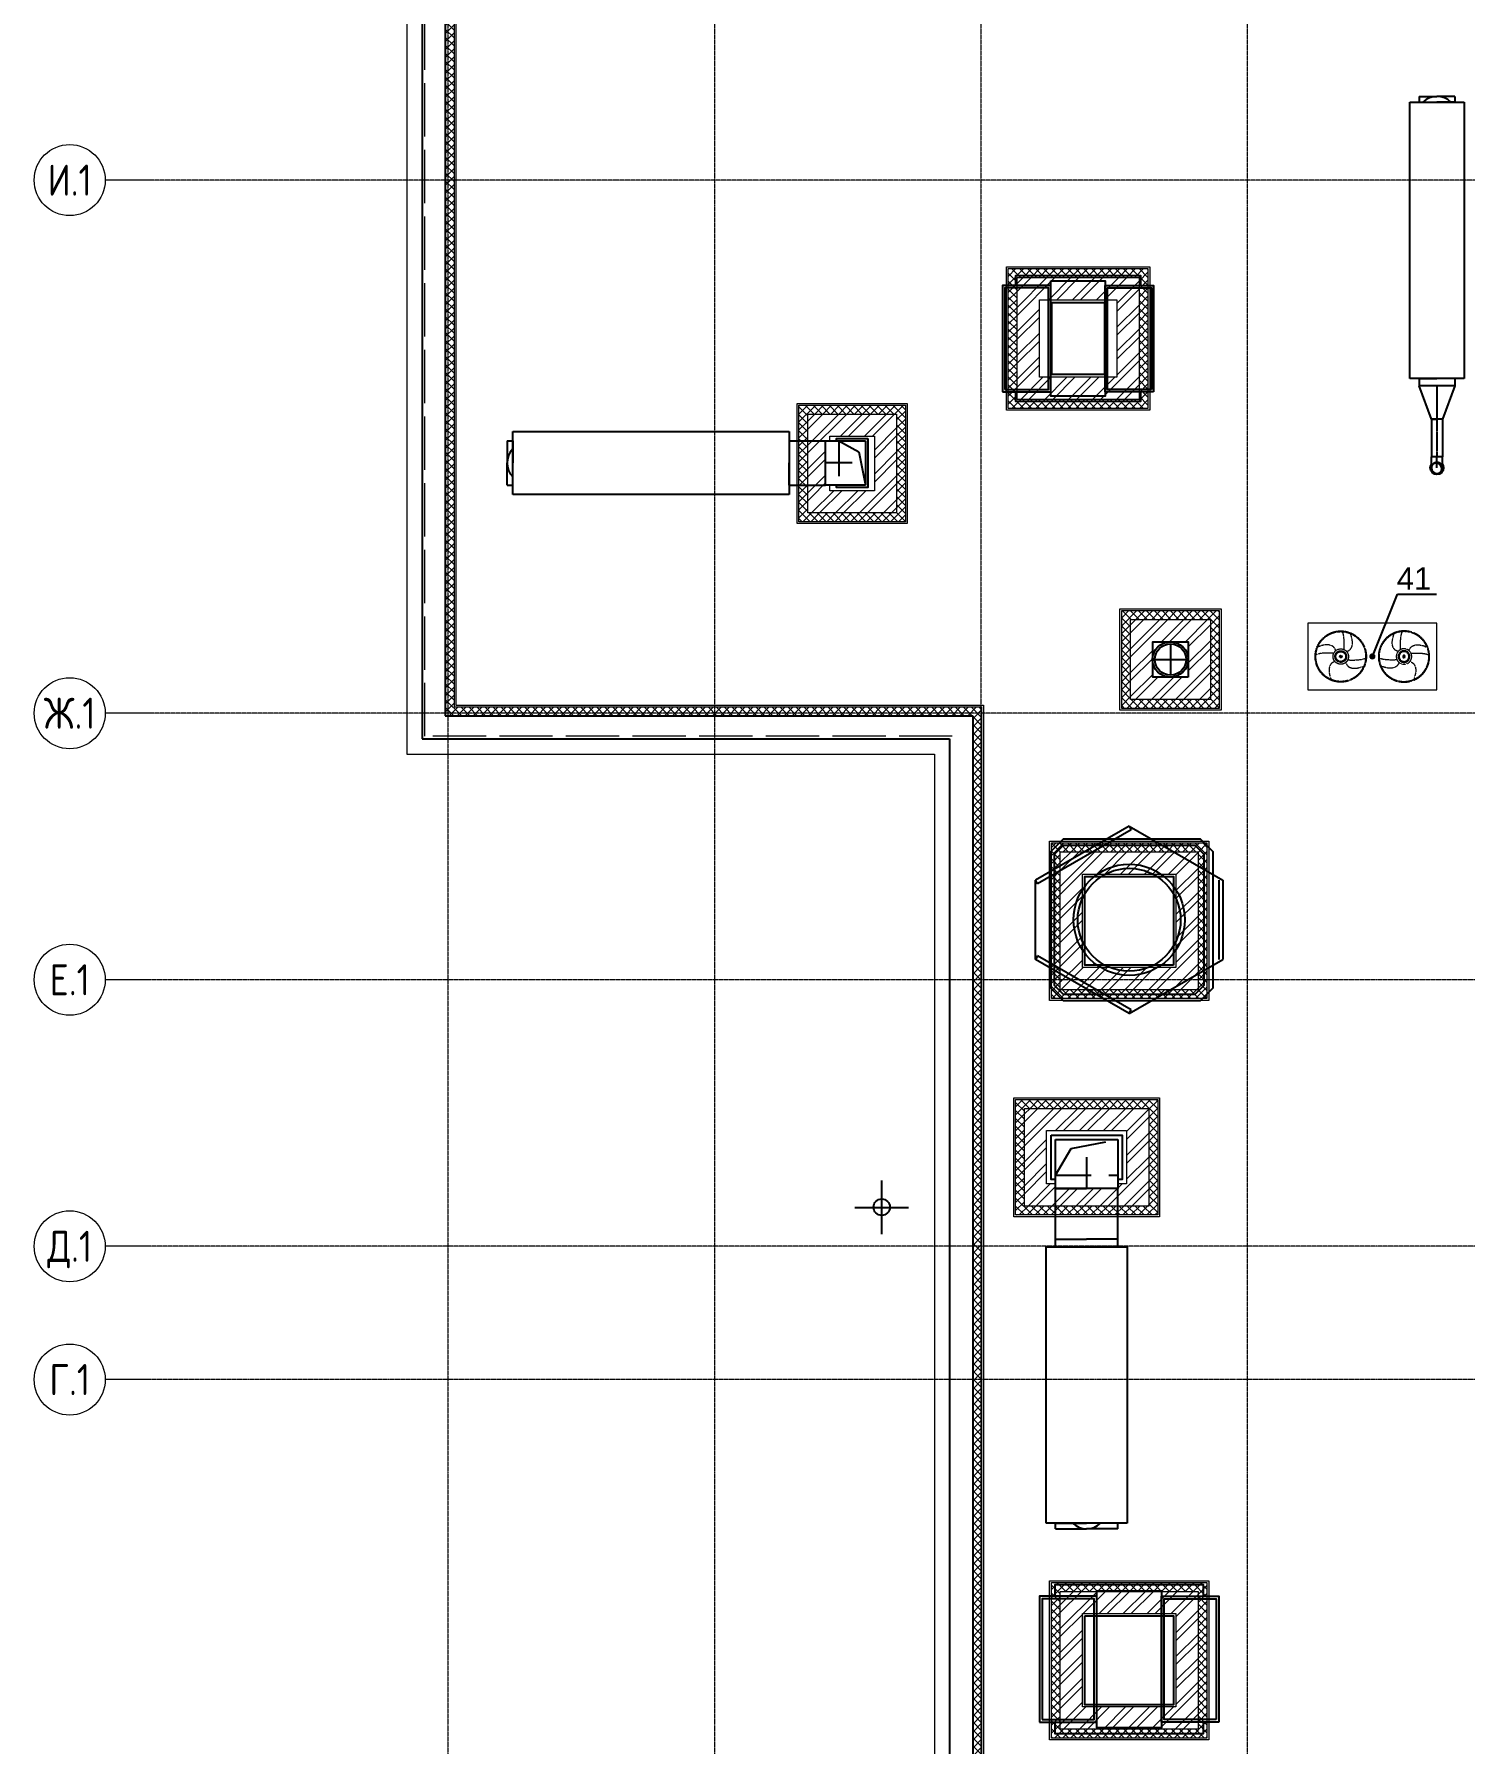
# Model space of a CAD drawing. Header units: millimetres. Extents: x -222892 to 671268, y 0 to 135099.
# Drawn here: x 318860 to 334968, y 95001 to 114243 of the extents above; entities that cross this region are included whole.
import ezdxf
from ezdxf import colors
from ezdxf.entities.mleader import LeaderData, LeaderLine
from ezdxf.enums import TextEntityAlignment as Align
from ezdxf.math import Vec2, Vec3

# ---------------------------------------------------------------- set-up
doc = ezdxf.new("R2010")
doc.units = ezdxf.units.MM
for name, pattern in [('ACAD_ISO02W100', [15, 12, -3]), ('CENTER', [2, 1.25, -0.25, 0.25, -0.25]), ('CENTER2', [28.575000000000003, 19.05, -3.175, 3.175, -3.175]), ('HIDDEN', [6, 4, -2]), ('осевая', [2, 1.25, -0.25, 0.25, -0.25])]:
    doc.linetypes.add(name, pattern=pattern)
for name, color, linetype in [('Aks_скрытые_линии', 7, 'HIDDEN'), ('Aks_Схема', 3, 'Continuous'), ('АР_Парапет', 142, 'Continuous'), ('Козырек', 7, 'Continuous'), ('М_0_ВД1', 1, 'Continuous'), ('М_0_ПД2', 181, 'Continuous'), ('М_3_транзиты 7эт', 112, 'Continuous'), ('М_дефлектор', 122, 'Continuous'), ('М_ОВ-ЭОМ', 140, 'Continuous'), ('ПРОЕМЫ ОВ', 173, 'Continuous')]:
    doc.layers.add(name, color=color, linetype=linetype)
for name, color, linetype, lineweight in [('АР_Навесной фасад', 190, 'Continuous', 5), ('АР_Перегородки кирпич', 244, 'Continuous', 5), ('АР_Перегородки_кирпич_Штрих', 244, 'Continuous', 5), ('АР_Утеплитель', 154, 'Continuous', 5), ('АР_Штрих утеплитель', 24, 'Continuous', 5), ('КР_Оси', 7, 'Continuous', 5), ('КР_Тонкая', 250, 'Continuous', 5), ('М_0_В35', 142, 'Continuous', 25), ('М_фреонопроводы', 251, 'CENTER', 5), ('М_Холод', 161, 'Continuous', 5), ('пунктир', 251, 'Continuous', 5)]:
    doc.layers.add(name, color=color, linetype=linetype, lineweight=lineweight)
doc.styles.add('ISOCPEUR', font='isocpeur.ttf', dxfattribs={"width": 0.85})
doc.styles.get("Standard").update_dxf_attribs({"font": 'arial.ttf'})
pattern_1 = [(45, (0, 0), (-44.90128060534577, 44.90128060534577), []), (135, (0, 0), (-44.90128060534577, -44.90128060534576), [])]
pattern_2 = [(45, (0, 0), (-134.7038418160373, 134.7038418160373), []), (45, (89.80260000000001, 0), (-134.7038418160373, 134.7038418160373), [])]

# ---------------------------------------------------------------- blocks, each defined once
blk = doc.blocks.new('A$Cd8bddbec')
at = {"color": 251, "linetype": 'ByBlock'}
for points in [[(-174.9999951755477, 0.04109207082366099), (174.9999951755478, 0.04109207082365231)], [(-1.812643679179009, 174.9906120993133), (-1.812643679179052, -174.9906120993133)]]:
    blk.add_lwpolyline(points, dxfattribs=at)
blk.add_circle((0, 0), 175, dxfattribs=at)
at = {"layer": 'М_дефлектор'}
blk.add_circle((-1.812643679179018, 0.04109207082365174), 200, dxfattribs=at)
blk = doc.blocks.new('*U4720')
at = {"linetype": 'ByBlock'}
for p, q in [((-15.5535269721835, -3.55), (-15.5535269721835, 3.55)), ((-15.5535269721835, 3.55), (15.55207691330563, 3.55)), ((15.55207691330563, 3.55), (15.55207691330563, -3.55)), ((15.55207691330563, -3.55), (-15.5535269721835, -3.55))]:
    blk.add_line(p, q, dxfattribs=at)
blk = doc.blocks.new('Aks_es_drop_rect_500_300_100_50_50_wipe')
at = {"color": 0, "linetype": 'ByBlock', "lineweight": -2}
blk.add_wipeout([(-2.5, 1.5), (2.5, 1.5), (2.5, -3), (-2.5, -3)], dxfattribs=at)
blk = doc.blocks.new('Aks_es_drop_rect_500_300_100_50_50')
at = {"color": 0, "linetype": 'ByBlock', "lineweight": -2}
blk.add_blockref('Aks_es_drop_rect_500_300_100_50_50_wipe', (0, 0), dxfattribs=at)
for p, q in [((-2.5, 1.5), (2.5, 1.5)), ((-2.5, -3), (-2.5, 1.5)), ((2.5, 1.5), (2.5, -3)), ((2.5, -3), (-2.5, -3))]:
    blk.add_line(p, q, dxfattribs=at)
at = {"layer": 'Aks_скрытые_линии'}
for p, q in [((-2.5, -1.5), (-1.25, 0.75)), ((-1.25, 0.75), (2.5, 1.5)), ((-2.5, -1.5), (2.5, -1.5))]:
    blk.add_line(p, q, dxfattribs=at)
at = {"layer": 'Aks_Схема'}
blk.add_line((0, 0), (0, -3), dxfattribs=at)
blk = doc.blocks.new('*U4608')
at = {"linetype": 'ByBlock'}
for p, q in [((-15.55352697218349, -3.05), (-15.55352697218349, 3.05)), ((-15.55352697218349, 3.05), (15.55207691330563, 3.05)), ((15.55207691330563, 3.05), (15.55207691330563, -3.05)), ((15.55207691330563, -3.05), (-15.55352697218349, -3.05))]:
    blk.add_line(p, q, dxfattribs=at)
blk = doc.blocks.new('Aks_rs_mixed_400x200_to_125_375_wipe')
at = {"color": 0, "linetype": 'ByBlock', "lineweight": -2}
blk.add_wipeout([(-2, 0), (2, 0), (0.625, 3.75), (-0.625, 3.75)], dxfattribs=at)
blk = doc.blocks.new('Aks_rs_mixed_400x200_to_125_375')
at = {"color": 0, "linetype": 'ByBlock', "lineweight": -2}
blk.add_blockref('Aks_rs_mixed_400x200_to_125_375_wipe', (0, 0), dxfattribs=at)
for p, q in [((-2, 0), (-0.625, 3.75)), ((-0.625, 3.75), (0.625, 3.75)), ((0.625, 3.75), (2, 0)), ((-2, 0), (2, 0))]:
    blk.add_line(p, q, dxfattribs=at)
at = {"layer": 'Aks_Схема'}
blk.add_line((0, 0), (0, 3.75), dxfattribs=at)
blk = doc.blocks.new('Aks_es_drop_rnd_125_125_wipe')
at = {"color": 0, "linetype": 'ByBlock', "lineweight": -2}
blk.add_wipeout([(-0.625, 0), (-0.6215761846051708, 0.06533028954228337), (-0.6113422504586287, 0.12994480676109932), (-0.5944103226844708, 0.19313562148434205), (-0.5709659110266256, 0.25421040192237543), (-0.5412658773652743, 0.3125), (-0.5056356214843422, 0.3673657826827954), (-0.46446551592337126, 0.41820662897428607), (-0.4182066289742863, 0.46446551592337126), (-0.3673657826827956, 0.5056356214843425), (-0.3125, 0.5412658773652743), (-0.2542104019223753, 0.5709659110266254), (-0.19313562148434216, 0.5944103226844706), (-0.12994480676109965, 0.6113422504586286), (-0.06533028954228359, 0.6215761846051708), (-2.220446049250313e-16, 0.625), (0.06533028954228334, 0.6215761846051708), (0.12994480676109932, 0.6113422504586286), (0.19313562148434185, 0.594410322684471), (0.25421040192237476, 0.5709659110266254), (0.3124999999999996, 0.5412658773652743), (0.3673657826827954, 0.5056356214843425), (0.4182066289742862, 0.46446551592337126), (0.4644655159233713, 0.4182066289742865), (0.505635621484342, 0.3673657826827954), (0.5412658773652741, 0.3125), (0.5709659110266256, 0.254210401922375), (0.5944103226844711, 0.19313562148434205), (0.6113422504586286, 0.12994480676109887), (0.621576184605171, 0.06533028954228293), (0.6250000000000001, 0), (0.6250000000000001, -1.25), (-0.625, -1.25)], dxfattribs=at)
blk = doc.blocks.new('Aks_es_drop_rnd_125_125')
at = {"color": 0, "linetype": 'ByBlock', "lineweight": -2}
blk.add_arc((0, 0), 0.625, 0, 180, dxfattribs=at)
blk.add_blockref('Aks_es_drop_rnd_125_125_wipe', (0, 0), dxfattribs=at)
for p, q in [((-0.625, 0), (-0.625, -1.25)), ((0.625, 0), (0.625, -1.25)), ((-0.625, -1.25), (0.625, -1.25))]:
    blk.add_line(p, q, dxfattribs=at)
at = {"color": 200, "linetype": 'CENTER2', "lineweight": -2}
blk.add_line((0, 0), (0, -1.25), dxfattribs=at)
at = {"color": 0, "linetype": 'ByBlock', "lineweight": -2}
blk.add_arc((0, 0), 0.625, 0, 180, dxfattribs=at)
at = {"layer": 'Aks_скрытые_линии'}
for centre, radius, start, end in [((0, 0), 0.625, 180, 0), ((0.1104854345603981, 0.1104854345603981), 0.6442352540027595, 149.0362434679265, 300.9637565320735)]:
    blk.add_arc(centre, radius, start, end, dxfattribs=at)
at = {"layer": 'Aks_Схема'}
blk.add_line((0, 0), (0, -1.25), dxfattribs=at)
blk = doc.blocks.new('*U4725')
at = {"linetype": 'ByBlock'}
for p, q in [((-15.5535269721835, -4.55), (-15.5535269721835, 4.55)), ((-15.5535269721835, 4.55), (15.55207691330563, 4.55)), ((15.55207691330563, 4.55), (15.55207691330563, -4.55)), ((15.55207691330563, -4.55), (-15.5535269721835, -4.55))]:
    blk.add_line(p, q, dxfattribs=at)
blk = doc.blocks.new('Aks_es_drop_rect_700_400_100_50_50_wipe')
at = {"color": 0, "linetype": 'ByBlock', "lineweight": -2}
blk.add_wipeout([(-3.5, 2), (3.5, 2), (3.5, -3.5), (-3.5, -3.5)], dxfattribs=at)
blk = doc.blocks.new('Aks_es_drop_rect_700_400_100_50_50')
at = {"color": 0, "linetype": 'ByBlock', "lineweight": -2}
blk.add_blockref('Aks_es_drop_rect_700_400_100_50_50_wipe', (0, 0), dxfattribs=at)
for p, q in [((-3.5, 2), (3.5, 2)), ((-3.5, -3.5), (-3.5, 2)), ((3.5, 2), (3.5, -3.5)), ((3.5, -3.5), (-3.5, -3.5))]:
    blk.add_line(p, q, dxfattribs=at)
at = {"layer": 'Aks_скрытые_линии'}
for p, q in [((-1.75, 1), (3.5, 2)), ((-3.5, -2), (-1.75, 1)), ((-3.5, -2), (3.5, -2))]:
    blk.add_line(p, q, dxfattribs=at)
at = {"layer": 'Aks_Схема'}
blk.add_line((0, 0), (0, -3.5), dxfattribs=at)
blk = doc.blocks.new('A$C64099ede')
at = {"layer": 'М_0_ПД2', "color": 251}
for points in [[(-454.9999999971478, -1.746229827404022e-10), (-192.3056275165873, 454.9999999986612)], [(-454.9999999970314, 0), (-192.3056275165873, 454.9999999986612)], [(-437.679491921328, -10), (-174.9851194408839, 444.9999999986612)], [(-192.3056275165873, 454.9999999986612), (192.3056275208946, 454.9999999986612)], [(-192.3056275165873, 454.9999999986612), (192.3056275208946, 454.9999999986612)], [(-174.9851194408839, 444.9999999986612), (-192.3056275165873, 454.9999999986612)], [(174.9851194451912, 444.9999999986612), (192.3056275208946, 454.9999999986612)], [(437.6794919256354, -10), (174.9851194451912, 444.9999999986612)], [(455.0000000014552, -1.746229827404022e-10), (192.3056275208946, 454.9999999986612)], [(-454.9999999971478, 1.746229827404022e-10), (-192.3056275165873, -454.9999999986612)], [(-454.9999999970314, 0), (-437.679491921328, -10)], [(455.0000000014552, 1.746229827404022e-10), (192.3056275208946, -454.9999999986612)], [(455.0000000013388, 0), (437.6794919256354, -10)], [(192.305627519323, -435.0000000013388), (-192.3056275150157, -435.0000000013388)], [(192.305627519323, -455.0000000013388), (-192.3056275150157, -455.0000000013388)], [(192.305627519323, -455.0000000013388), (-192.3056275150157, -455.0000000013388)]]:
    blk.add_lwpolyline(points, dxfattribs=at)
blk.add_circle((0, 0), 270, dxfattribs=at)
at = {"layer": 'М_0_ПД2', "color": 7}
blk.add_circle((0, 0), 250, dxfattribs=at)
blk = doc.blocks.new('A$C744eaef8')
at = {"layer": 'М_0_ПД2', "color": 7}
for points in [[(390.4054068390979, -477.1152535710717), (-390.4054040010087, -477.1152535710717), (-462.7027013009647, -404.8179562711157), (-462.7027013009647, 375.9928545688745), (-390.4054040010087, 448.2901518689469), (390.4054068390979, 448.2901518689469), (462.7027041390538, 375.9928545688745), (462.7027041390538, -404.8179562711157)], [(375.4321480205981, -426.5540561266243), (-375.4321417546598, -426.5540561266243), (-426.5540509370621, -375.4321469443385), (-426.5540509370621, 375.4321428312687), (-375.4321417546598, 426.5540520134382), (375.4321480208309, 426.5540520134382), (426.5540572030004, 375.4321428311523), (426.5540572030004, -375.4321469443385)]]:
    blk.add_lwpolyline(points, close=True, dxfattribs=at)
at = {"layer": 'М_0_ПД2', "xscale": 1.175824175868132, "yscale": 1.175824175868132, "zscale": 1.175824175868132}
blk.add_blockref('A$C64099ede', (0, 0), dxfattribs=at)
blk = doc.blocks.new('A$C608f0813')
at = {"layer": 'М_0_ВД1', "color": 7}
for points in [[(677.5000017454149, 574.9999988851778), (677.5000017454149, 677.4999988881755), (-677.4999982545851, 677.4999988881755), (-677.4999982545851, 574.9999988851778)], [(-677.4999982545851, -575.0000011148222), (-677.4999982545851, -677.5000011118245), (677.5000017454149, -677.5000011118245), (677.5000017454149, -575.0000011148222)]]:
    blk.add_lwpolyline(points, dxfattribs=at)
at = {"layer": 'М_0_ВД1'}
for points in [[(-293.9614650491276, 624.9999988851778), (293.9614685358829, 624.9999988851778), (293.9614685358829, -625.0000011148222), (-293.9614650491276, -625.0000011148222)], [(-817.4999982525478, -575.0000011148222), (-293.961465045053, -575.0000011148222), (-293.961465045053, 574.9999988851778), (-817.4999982525478, 574.9999988851778)], [(817.5000017433777, -575.0000011148222), (293.9614685358829, -575.0000011148222), (293.9614685358829, 574.9999988851778), (817.5000017433777, 574.9999988851778)]]:
    blk.add_lwpolyline(points, close=True, dxfattribs=at)
at = {"layer": 'М_0_ВД1', "color": 251}
for points in [[(-792.4999982525478, -550.0000011148222), (-318.961465045053, -550.0000011148222), (-318.961465045053, 549.9999988851778), (-792.4999982525478, 549.9999988851778)], [(792.5000017433777, -550.0000011148222), (318.9614685358829, -550.0000011148222), (318.9614685358829, 549.9999988851778), (792.5000017433777, 549.9999988851778)]]:
    blk.add_lwpolyline(points, close=True, dxfattribs=at)
blk = doc.blocks.new('A$C0d4e4e51')
at = {"layer": 'М_фреонопроводы'}
for centre, radius in [((0, 0), 288.8566844358662), ((0, 0), 280.0460147857403), ((0, 0), 86.98640421516119), ((0, 3.637978807091713e-12), 65.82206057451572), ((0, 3.637978807091713e-12), 63.32245125797893), ((0, 3.637978807091713e-12), 56.71282374609209), ((0, 0), 54.54809857845037), ((0, 0), 14.99765589915607), ((0, 3.637978807091713e-12), 8.998593539488997)]:
    blk.add_circle(centre, radius, dxfattribs=at)
for points in [[(38.81393808877328, 77.84672586773013), (39.43069206242217, 120.3497430797324), (39.47233744623372, 124.4594547744491), (35.66894700675039, 209.123091795238), (35.17107245826628, 213.5192511267633), (31.78933022113051, 237.1253008804342), (27.78976368147414, 255.6517357684061), (20.06445512908977, 275.2600530449563), (15.84786306304159, 279.5972382440705)], [(63.54760664294008, 59.40260184484941), (65.73832356143976, 58.00498084995343), (68.34381133969873, 57.87383059890271), (74.83213327103294, 59.95696780453363), (98.28155533538666, 72.37771393170624), (102.4814754161052, 75.86668588565226), (121.3887601780589, 101.6294875521926), (128.0909414612688, 120.3129603113375), (132.1284807362827, 151.4181425748029), (125.5335555436322, 204.1606599614897), (112.3440243985387, 253.1503100278678), (112.0503138446948, 256.6524840415077), (112.0560640089097, 256.665654856246)], [(-77.82987675641198, 38.83033988487296), (-132.6866261559189, 39.51315608773075), (-179.6618912399863, 38.15869686541919), (-250.1639833884547, 28.83113718986715), (-273.735531223414, 21.14097486649553), (-279.0702124371892, 17.69482380398767), (-279.5427027341793, 16.78236411924809)], [(-59.40322799712885, 63.54702323626043), (-57.95132772275247, 65.92323795983248), (-57.81069860747084, 68.12168681551339), (-66.13242229243042, 88.73537166748793), (-89.68721753318096, 114.5516164181754), (-113.1485436978401, 125.9900323876027), (-136.6817204181571, 131.155181952734), (-160.1875698759104, 132.1402363777997), (-183.6778367552906, 129.6615824114306), (-206.8629539503017, 124.8615624744525), (-230.6765725885052, 117.9500065310131), (-249.9349933031481, 112.4497500339094), (-250.1639833884547, 125.8719659518611), (-250.3874668942881, 125.6004135641269)], [(-65.60806570155546, -57.1158142127133), (-85.7318453581538, -64.55684122126695), (-89.76284992770525, -66.70990112627624), (-109.2171977745602, -82.74032893414551), (-113.2483344665379, -87.83830825575205), (-131.6896096614655, -142.0107320795069), (-131.9470465349732, -146.0117300520578), (-117.9075176594779, -230.8108275714912), (-113.1745423458051, -246.46223046249), (-112.6694436229882, -251.8082155990414), (-113.1850353375776, -254.7440878514062), (-113.708465914533, -255.922166247361)], [(59.11560495081358, -63.81070736391848), (57.95153387717437, -65.92304112415877), (57.81194275961025, -67.83217758488536), (64.31694757047808, -85.24637534668364), (74.71775531442836, -101.1676535591214), (78.7454179043998, -105.516544056205), (98.20900750067085, -119.6778879330232), (102.3855371720274, -121.7435801907632), (121.3159107790561, -128.3445471898413), (125.3248903668718, -129.266920987), (144.7414908983046, -131.8779404638008), (149.0356453520362, -132.069310525294), (168.2951715114759, -131.8483241215872), (172.3876948588877, -131.4734702054047), (191.8369328343542, -128.232706872237), (213.4106816254789, -123.1248564562156), (235.4127962280763, -116.4471487484661), (239.3971075395821, -115.1846321040757), (252.9740532205906, -112.5108137534517), (257.9890519533074, -108.9376861770543)], [(78.29462670424255, -37.90232113634193), (78.75280149595346, -38.45243077696796), (81.9342638203525, -38.88761753211293), (98.28155533532845, -38.88761753211293), (102.2703480111668, -39.11849815771711), (121.3069393527112, -39.44199996194584), (125.3212771530962, -39.47957649205273), (144.8442776836455, -39.47957649205273), (148.843652590178, -39.47957649205273), (168.3361992100254, -38.76028489688179), (172.3399801654741, -38.76028489688179), (191.7170467665419, -37.308851076672), (195.9839557032101, -36.95291361593627), (213.4016683715163, -35.1848435177053), (217.4017371113878, -34.82572348172835), (235.3934991882415, -31.9824380530481), (239.4466719495831, -31.27066237922918), (257.9657091209083, -26.55387223586877), (261.9935612624977, -25.53252835354942), (275.0905243118759, -20.15364528933424), (278.1652131528826, -17.69482162112763), (279.5329044557875, -16.94478456313664)]]:
    blk.add_spline(points, degree=3, dxfattribs=at)
blk = doc.blocks.new('_None')
blk = doc.blocks.new('*U5873')
at = {"color": 0, "linetype": 'Continuous', "lineweight": -2}
blk.add_line((-35117.3672431582, 0), (-35617.3672431582, 0), dxfattribs=at)
at = {"color": 0, "linetype": 'ByBlock', "lineweight": -2, "ltscale": 10}
blk.add_line((0, 0), (-35117.3672431582, 0), dxfattribs=at)
at = {"color": 0, "linetype": 'Continuous', "lineweight": -2}
blk.add_circle((-36017.3672431582, 0), 400, dxfattribs=at)
at = {"color": 0, "linetype": 'Continuous', "lineweight": -2, "style": 'ISOCPEUR', "width": 0.8499999999985448}
blk.add_text('Д.1', height=350, dxfattribs=at).set_placement((-36017.3672431582, 0), align=Align.MIDDLE_CENTER)
blk = doc.blocks.new('*U5874')
at = {"color": 0, "linetype": 'Continuous', "lineweight": -2}
blk.add_line((-35117.3672431582, 1.455191522836685e-11), (-35617.3672431582, 1.464399954998601e-11), dxfattribs=at)
at = {"color": 0, "linetype": 'ByBlock', "lineweight": -2, "ltscale": 10}
blk.add_line((0, 0), (-35117.3672431582, 1.455191522836685e-11), dxfattribs=at)
at = {"color": 0, "linetype": 'Continuous', "lineweight": -2}
blk.add_circle((-36017.3672431582, 1.471766700728134e-11), 400, dxfattribs=at)
at = {"color": 0, "linetype": 'Continuous', "lineweight": -2, "style": 'ISOCPEUR', "width": 0.8499999999985448}
blk.add_text('Е.1', height=350, dxfattribs=at).set_placement((-36017.3672431582, 1.471766700728134e-11), align=Align.MIDDLE_CENTER)
blk = doc.blocks.new('*U5875')
at = {"color": 0, "linetype": 'Continuous', "lineweight": -2}
blk.add_line((-71486.8863278564, 0), (-71986.8863278564, 0), dxfattribs=at)
at = {"color": 0, "linetype": 'ByBlock', "lineweight": -2, "ltscale": 10}
blk.add_line((0, 0), (-71486.8863278564, 0), dxfattribs=at)
at = {"color": 0, "linetype": 'Continuous', "lineweight": -2}
blk.add_circle((-72386.8863278564, 0), 400, dxfattribs=at)
at = {"color": 0, "linetype": 'Continuous', "lineweight": -2, "style": 'ISOCPEUR', "width": 0.8500000000058208}
blk.add_text('Ж.1', height=350, dxfattribs=at).set_placement((-72386.8863278564, 0), align=Align.MIDDLE_CENTER)
blk = doc.blocks.new('*U5876')
at = {"color": 0, "linetype": 'Continuous', "lineweight": -2}
blk.add_line((-71486.8863278563, 2.91038304567337e-11), (-71986.8863278563, 2.919430184542467e-11), dxfattribs=at)
at = {"color": 0, "linetype": 'ByBlock', "lineweight": -2, "ltscale": 10}
blk.add_line((0, 0), (-71486.8863278563, 2.91038304567337e-11), dxfattribs=at)
at = {"color": 0, "linetype": 'Continuous', "lineweight": -2}
blk.add_circle((-72386.8863278563, 2.926667895637744e-11), 400, dxfattribs=at)
at = {"color": 0, "linetype": 'Continuous', "lineweight": -2, "style": 'ISOCPEUR', "width": 0.8500000000058208}
blk.add_text('И.1', height=350, dxfattribs=at).set_placement((-72386.8863278563, 2.926667895637744e-11), align=Align.MIDDLE_CENTER)
blk = doc.blocks.new('*U5882')
at = {"color": 0, "linetype": 'ByBlock', "lineweight": -2, "ltscale": 10}
blk.add_line((0, 0), (5.820766091346741e-11, -53277.7616451292), dxfattribs=at)
blk = doc.blocks.new('*U5883')
at = {"color": 0, "linetype": 'ByBlock', "lineweight": -2, "ltscale": 10}
blk.add_line((0, 0), (5.820766091346741e-11, -53277.7616451292), dxfattribs=at)
blk = doc.blocks.new('*U5884')
at = {"color": 0, "linetype": 'ByBlock', "lineweight": -2, "ltscale": 10}
blk.add_line((0, 0), (5.820766091346741e-11, -53277.7616451292), dxfattribs=at)
blk = doc.blocks.new('*U5885')
at = {"color": 0, "linetype": 'ByBlock', "lineweight": -2, "ltscale": 10}
blk.add_line((0, 0), (5.820766091346741e-11, -53277.7616451292), dxfattribs=at)
blk = doc.blocks.new('*U5900')
at = {"color": 0, "linetype": 'Continuous', "lineweight": -2}
blk.add_line((-35117.3672431582, 0), (-35617.3672431582, 0), dxfattribs=at)
at = {"color": 0, "linetype": 'ByBlock', "lineweight": -2, "ltscale": 10}
blk.add_line((0, 0), (-35117.3672431582, 0), dxfattribs=at)
at = {"color": 0, "linetype": 'Continuous', "lineweight": -2}
blk.add_circle((-36017.3672431582, 0), 400, dxfattribs=at)
at = {"color": 0, "linetype": 'Continuous', "lineweight": -2, "style": 'ISOCPEUR', "width": 0.8499999999985448}
blk.add_text('Г.1', height=350, dxfattribs=at).set_placement((-36017.3672431582, 0), align=Align.MIDDLE_CENTER)
blk = doc.blocks.new('A$C4c190d01')
at = {"layer": 'КР_Оси', "linetype": 'осевая'}
for name, p in [('*U5882', (-6430.061607971467, 78593.59175630515)), ('*U5883', (-3430.0616079717, 78593.59175630515)), ('*U5884', (-430.0616079718166, 78593.59175630503)), ('*U5885', (2569.938392028183, 78593.59175630515)), ('*U5876', (61698.28406804663, 57394.99999999994)), ('*U5875', (61698.28406804675, 51394.99999999997)), ('*U5874', (25328.76498334846, 48394.99999999996)), ('*U5873', (25328.76498334846, 45394.99999999997)), ('*U5900', (25328.76498334846, 43894.99999999997))]:
    blk.add_blockref(name, p, dxfattribs=at)

msp = doc.modelspace()

# ---------------------------------------------------------------- hatches: boundary and pattern name
at = {"layer": 'АР_Перегородки_кирпич_Штрих', "ltscale": 500}
h = msp.add_hatch(dxfattribs=at)
h.set_pattern_fill('ANSI32', color=256, scale=20)
h.set_pattern_definition(pattern_2)
h.paths.add_polyline_path([(331050.087824373, 110381.301025819), (330177.087824373, 110381.301025819), (330177.087824373, 111254.301025819), (331050.087824373, 111254.301025819)], flags=16)
h.paths.add_polyline_path([(331300.087824373, 110131.301025819), (329927.087824373, 110131.301025819), (329927.087824373, 111504.301025819), (331300.087824373, 111504.301025819)])
h = msp.add_hatch(dxfattribs=at)
h.set_pattern_fill('ANSI32', color=256, scale=20)
h.set_pattern_definition(pattern_2)
h.paths.add_polyline_path([(328320.029965053, 109104.6619866958), (327820.029965053, 109104.6619866959), (327820.0299629422, 109717.4119871762), (328320.0299629422, 109717.4119871761)], flags=16)
h.paths.add_polyline_path([(328570.0299659143, 108854.6619866958), (327570.0299659143, 108854.6619866959), (327570.0299620809, 109967.4119871762), (328570.0299620809, 109967.4119871761)])
h = msp.add_hatch(dxfattribs=at)
h.set_pattern_fill('ANSI32', color=256, scale=20)
h.set_pattern_definition(pattern_2)
h.paths.add_polyline_path([(331852.4894715549, 107004.9283540676), (331454.3021156692, 107004.9004554735), (331454.3021156692, 107404.9004554735), (331852.4894715549, 107404.9283540676)], flags=16)
h.paths.add_polyline_path([(332102.4894715549, 106754.9458694509), (331204.3021156692, 106754.882938863), (331204.3021156692, 107654.8829400902), (332102.4894715549, 107654.9458706781)])
h = msp.add_hatch(dxfattribs=at)
h.set_pattern_fill('ANSI32', color=256, scale=20)
h.set_pattern_definition(pattern_2)
h.paths.add_polyline_path([(331964.1962805227, 103488.9907927899), (330413.1962805227, 103488.9907927899), (330413.1962805227, 105039.9907927899), (331964.1962805227, 105039.9907927899)])
h.paths.add_polyline_path([(331714.1962805227, 103738.9907927899), (330663.1962805227, 103738.9907927899), (330663.1962805227, 104789.9907927899), (331714.1962805227, 104789.9907927899)], flags=16)
h = msp.add_hatch(dxfattribs=at)
h.set_pattern_fill('ANSI32', color=256, scale=20)
h.set_pattern_definition(pattern_2)
h.paths.add_polyline_path([(331409.4614714865, 101053.0939596652), (330009.4614714865, 101053.0939596652), (330009.4614714865, 102153.0939596652), (331409.4614714865, 102153.0939596652)])
h.paths.add_polyline_path([(331159.4614714865, 101303.0939596652), (330259.4614714865, 101303.0939596652), (330259.4614714865, 101903.0939596652), (331159.4614714865, 101903.0939596652)], flags=16)
h = msp.add_hatch(dxfattribs=at)
h.set_pattern_fill('ANSI32', color=256, scale=20)
h.set_pattern_definition(pattern_2)
h.paths.add_polyline_path([(331964.1962858692, 95166.02986263865), (330413.1962858692, 95166.02986263865), (330413.1962858692, 96717.02986263865), (331964.1962858692, 96717.02986263865)])
h.paths.add_polyline_path([(331714.1962858692, 95416.02986263865), (330663.1962858692, 95416.02986263865), (330663.1962858692, 96467.02986263865), (331714.1962858692, 96467.02986263865)], flags=16)
at = {"layer": 'АР_Утеплитель', "ltscale": 500}
h = msp.add_hatch(dxfattribs=at)
h.set_pattern_fill('ANSI37', color=256, scale=20)
h.set_pattern_definition(pattern_1)
h.paths.add_polyline_path([(331300.087824373, 110131.301025819), (329927.087824373, 110131.301025819), (329927.087824373, 111504.301025819), (331300.087824373, 111504.301025819)], flags=16)
h.paths.add_polyline_path([(331400.087824373, 110031.301025819), (329827.087824373, 110031.301025819), (329827.087824373, 111604.301025819), (331400.087824373, 111604.301025819)])
h = msp.add_hatch(dxfattribs=at)
h.set_pattern_fill('ANSI37', color=256, scale=20)
h.set_pattern_definition(pattern_1)
h.paths.add_polyline_path([(328570.0299659143, 108854.6619866958), (327570.0299659143, 108854.6619866959), (327570.0299620809, 109967.4119871762), (328570.0299620809, 109967.4119871761)], flags=16)
h.paths.add_polyline_path([(328670.0299662589, 108754.6619866958), (327470.0299662589, 108754.6619866959), (327470.0299617366, 110067.4119871762), (328670.0299617365, 110067.4119871761)])
h = msp.add_hatch(dxfattribs=at)
h.set_pattern_fill('ANSI37', color=256, scale=20)
h.set_pattern_definition(pattern_1)
h.paths.add_polyline_path([(332102.4894715549, 106754.9458694509), (331204.3021156692, 106754.882938863), (331204.3021156692, 107654.8829400902), (332102.4894715549, 107654.9458706781)], flags=16)
h.paths.add_polyline_path([(332202.4894715549, 106654.9528756042), (331104.3021156692, 106654.8759322188), (331104.3021156692, 107754.8759339369), (332202.4894715549, 107754.9528773224)])
h = msp.add_hatch(dxfattribs=at)
h.set_pattern_fill('ANSI37', color=256, scale=20)
h.set_pattern_definition(pattern_1)
h.paths.add_polyline_path([(332064.1962805227, 103388.9907927899), (330313.1962805227, 103388.9907927899), (330313.1962805227, 105139.9907927899), (332064.1962805227, 105139.9907927899)])
h.paths.add_polyline_path([(331964.1962805227, 103488.9907927899), (330413.1962805227, 103488.9907927899), (330413.1962805227, 105039.9907927899), (331964.1962805227, 105039.9907927899)], flags=16)
h = msp.add_hatch(dxfattribs=at)
h.set_pattern_fill('ANSI37', color=256, scale=20)
h.set_pattern_definition(pattern_1)
h.paths.add_polyline_path([(331409.4614714865, 101053.0939596652), (330009.4614714865, 101053.0939596652), (330009.4614714865, 102153.0939596652), (331409.4614714865, 102153.0939596652)], flags=16)
h.paths.add_polyline_path([(331509.4614714865, 100953.0939596652), (329909.4614714865, 100953.0939596652), (329909.4614714865, 102253.0939596652), (331509.4614714865, 102253.0939596652)])
h = msp.add_hatch(dxfattribs=at)
h.set_pattern_fill('ANSI37', color=256, scale=20)
h.set_pattern_definition(pattern_1)
h.paths.add_polyline_path([(332064.1962858692, 95066.02986263865), (330313.1962858692, 95066.02986263865), (330313.1962858692, 96817.02986263865), (332064.1962858692, 96817.02986263865)])
h.paths.add_polyline_path([(331964.1962858692, 95166.02986263865), (330413.1962858692, 95166.02986263865), (330413.1962858692, 96717.02986263865), (331964.1962858692, 96717.02986263865)], flags=16)
at = {"layer": 'АР_Штрих утеплитель', "ltscale": 500}
h = msp.add_hatch(dxfattribs=at)
h.set_pattern_fill('ANSI37', color=256, scale=20)
h.set_pattern_definition(pattern_1)
h.paths.add_polyline_path([(353097.4537278334, 127630.6824583524), (350518.7090003203, 127630.6824583524), (350518.7090003203, 127530.6824583524), (353097.4537278334, 127530.6824583524)])
edge = h.paths.add_edge_path()
edge.add_line((350518.7090003203, 127630.6824583524), (344547.4537278329, 127630.6824583525))
edge.add_line((344547.4537278329, 127630.6824583525), (344547.4537278329, 130631.1380299823))
edge.add_line((344547.4537278329, 130631.1380299823), (335487.4537278329, 130630.6824583525))
edge.add_line((335487.4537278331, 130630.6824583525), (335487.4537278332, 127122.7369796679))
edge.add_line((335487.4537278332, 127122.7369796679), (334996.5012287336, 127122.7369796679))
edge.add_arc((336296.1243596947, 116876.8313636951), 10328.00087983883, 97.22897371527749, 132.4844128153412)
edge.add_arc((334278.507436591, 119160.6824583515), 7281.276563062834, 132.9138654462874, 150.3769831410849)
edge.add_arc((334278.5074365918, 119160.6824583511), 7281.276563063785, 150.3769831410856, 179.9999999999889)
edge.add_line((326997.2308735281, 119160.6824583525), (326997.2308735281, 118630.6824583648))
edge.add_line((326997.2308735281, 118630.6824583648), (323487.4537278326, 118630.6824583648))
edge.add_line((323487.4537278327, 118630.6824583648), (323487.4537278327, 106570.6824583523))
edge.add_line((323487.4537278326, 106570.6824583523), (329427.3325584609, 106570.6824583522))
edge.add_line((329427.3325584609, 106570.6824583522), (329427.3325584609, 82275.68245835445))
edge.add_line((329427.3325584609, 82275.68245835445), (336038.7706081953, 82275.68244763686))
edge.add_line((336038.7706081952, 82275.68244763686), (336038.7706083883, 82375.68244763653))
edge.add_line((336038.7706083883, 82375.68244763653), (329527.3325584607, 82375.68245835445))
edge.add_line((329527.3325584607, 82375.68245835445), (329527.3325584607, 106670.6824583523))
edge.add_line((329527.3325584608, 106670.6824583523), (323587.4537278325, 106670.6824583523))
edge.add_line((323587.4537278325, 106670.6824583523), (323587.4537278327, 118530.6824583648))
edge.add_line((323587.4537278327, 118530.6824583648), (327097.2308735282, 118530.6824583648))
edge.add_line((327097.2308735282, 118530.6824583648), (327098.7089987969, 119295.6824583508))
edge.add_arc((334275.7571636449, 119161.8791517242), 7178.295318904982, 150.1859382412758, 178.9319457575192, ccw=False)
edge.add_arc((334278.5074365921, 119160.6824583507), 7181.276563064179, 133.0783930265535, 150.1885639364679, ccw=False)
edge.add_arc((336295.5899172066, 116878.6115553474), 10226.16664863276, 97.26253171683658, 132.6002756336443, ccw=False)
edge.add_line((335002.8394767644, 127022.7369796679), (335587.4537278329, 127022.7369796679))
edge.add_line((335587.4537278331, 127022.7369796679), (335587.4537278331, 130530.6824583525))
edge.add_line((335587.4537278331, 130530.6824583525), (344447.4537278329, 130530.6824583525))
edge.add_line((344447.4537278329, 130530.6824583525), (344447.4537278329, 127630.6824583525))
edge.add_line((344447.4537278329, 127630.6824583525), (344447.4537278329, 127530.6824583524))
edge.add_line((344447.4537278329, 127530.6824583524), (350518.7090003203, 127530.6824583524))
edge.add_line((350518.7090003203, 127530.6824583524), (350518.7090003203, 127630.6824583524))
at = {"layer": 'М_ОВ-ЭОМ', "linetype": 'ByBlock'}
h = msp.add_hatch(color=256, dxfattribs=at)
h.dxf.hatch_style = 1
h.paths.add_polyline_path([(333961.7452064958, 107239.697120215, 1), (333891.7452064958, 107239.697120215, 1)])

# ---------------------------------------------------------------- linework, layer by layer
at = {"layer": 'АР_Навесной фасад', "ltscale": 100}
for p, q in [((323057.4537278327, 119060.6824583647), (323057.4537278325, 106140.6824583525)), ((323057.4537278325, 106140.6824583525), (328997.3325584611, 106140.6824583522)), ((328997.3325584611, 106140.6824583522), (328997.3325584611, 81845.68245835468))]:
    msp.add_line(p, q, dxfattribs=at)
at = {"layer": 'АР_Парапет', "ltscale": 500}
for p, q in [((323227.4537278326, 118890.6824583648), (323227.4537278327, 106310.6824583524)), ((323487.4537278327, 118630.6824583648), (323487.4537278325, 106570.6824583523)), ((323487.4537278325, 106570.6824583523), (329427.3325584609, 106570.6824583522)), ((329427.3325584609, 106570.6824583522), (329427.3325584609, 82275.68245835445)), ((323227.4537278327, 106310.6824583524), (329167.3325584609, 106310.6824583523)), ((329167.3325584609, 106310.6824583523), (329167.3325584609, 82015.6824583545))]:
    msp.add_line(p, q, dxfattribs=at)
at = {"layer": 'АР_Перегородки кирпич', "linetype": 'Continuous', "ltscale": 100}
for points in [[(331300.087824373, 110131.301025819), (329927.087824373, 110131.301025819), (329927.087824373, 111504.301025819), (331300.087824373, 111504.301025819)], [(331050.087824373, 110381.301025819), (330177.087824373, 110381.301025819), (330177.087824373, 111254.301025819), (331050.087824373, 111254.301025819)], [(328570.0299659143, 108854.6619866958), (327570.0299659143, 108854.6619866959), (327570.0299620809, 109967.4119871762), (328570.0299620809, 109967.4119871761)], [(328320.029965053, 109104.6619866958), (327820.029965053, 109104.6619866959), (327820.0299629422, 109717.4119871762), (328320.0299629422, 109717.4119871761)], [(332102.4894715549, 106754.9458694509), (331204.3021156692, 106754.882938863), (331204.3021156692, 107654.8829400902), (332102.4894715549, 107654.9458706781)], [(331852.4894715549, 107004.9283540676), (331454.3021156692, 107004.9004554735), (331454.3021156692, 107404.9004554735), (331852.4894715549, 107404.9283540676)], [(331964.1962805227, 103488.9907927899), (330413.1962805227, 103488.9907927899), (330413.1962805227, 105039.9907927899), (331964.1962805227, 105039.9907927899)], [(331714.1962805227, 103738.9907927899), (330663.1962805227, 103738.9907927899), (330663.1962805227, 104789.9907927899), (331714.1962805227, 104789.9907927899)], [(331409.4614714865, 101053.0939596652), (330009.4614714865, 101053.0939596652), (330009.4614714865, 102153.0939596652), (331409.4614714865, 102153.0939596652)], [(331159.4614714865, 101303.0939596652), (330259.4614714865, 101303.0939596652), (330259.4614714865, 101903.0939596652), (331159.4614714865, 101903.0939596652)], [(331964.1962858692, 95166.02986263865), (330413.1962858692, 95166.02986263865), (330413.1962858692, 96717.02986263865), (331964.1962858692, 96717.02986263865)], [(331714.1962858692, 95416.02986263865), (330663.1962858692, 95416.02986263865), (330663.1962858692, 96467.02986263865), (331714.1962858692, 96467.02986263865)]]:
    msp.add_lwpolyline(points, close=True, dxfattribs=at)
at = {"layer": 'АР_Утеплитель', "ltscale": 500}
for points in [[(331420.087824373, 110011.301025819), (329807.087824373, 110011.301025819), (329807.087824373, 111624.301025819), (331420.087824373, 111624.301025819)], [(331400.087824373, 110031.301025819), (329827.087824373, 110031.301025819), (329827.087824373, 111604.301025819), (331400.087824373, 111604.301025819)], [(328690.0299663278, 108734.6619866958), (327450.0299663278, 108734.6619866959), (327450.0299616677, 110087.4119871762), (328690.0299616675, 110087.4119871761)], [(328670.0299662589, 108754.6619866958), (327470.0299662589, 108754.6619866959), (327470.0299617366, 110067.4119871762), (328670.0299617365, 110067.4119871761)], [(332222.4894715549, 106634.9542768349), (331084.3021156692, 106634.8745308899), (331084.3021156692, 107774.8745327062), (332222.4894715549, 107774.9542786512)], [(332202.4894715549, 106654.9528756042), (331104.3021156692, 106654.8759322188), (331104.3021156692, 107754.8759339369), (332202.4894715549, 107754.9528773224)], [(332084.1962805227, 103368.9907927899), (330293.1962805227, 103368.9907927899), (330293.1962805227, 105159.9907927899), (332084.1962805227, 105159.9907927899)], [(332064.1962805227, 103388.9907927899), (330313.1962805227, 103388.9907927899), (330313.1962805227, 105139.9907927899), (332064.1962805227, 105139.9907927899)], [(332064.1962805227, 103388.9907927899), (330313.1962805227, 103388.9907927899), (330313.1962805227, 105139.9907927899), (332064.1962805227, 105139.9907927899)], [(331529.4614714865, 100933.0939596652), (329889.4614714865, 100933.0939596652), (329889.4614714865, 102273.0939596652), (331529.4614714865, 102273.0939596652)], [(331509.4614714865, 100953.0939596652), (329909.4614714865, 100953.0939596652), (329909.4614714865, 102253.0939596652), (331509.4614714865, 102253.0939596652)], [(332084.1962858692, 95046.02986263865), (330293.1962858692, 95046.02986263865), (330293.1962858692, 96837.02986263865), (332084.1962858692, 96837.02986263865)], [(332064.1962858692, 95066.02986263865), (330313.1962858692, 95066.02986263865), (330313.1962858692, 96817.02986263865), (332064.1962858692, 96817.02986263865)], [(332064.1962858692, 95066.02986263865), (330313.1962858692, 95066.02986263865), (330313.1962858692, 96817.02986263865), (332064.1962858692, 96817.02986263865)]]:
    msp.add_lwpolyline(points, close=True, dxfattribs=at)
at = {"layer": 'АР_Штрих утеплитель', "ltscale": 500}
for p, q in [((323587.4537278327, 118530.6824583648), (323587.4537278325, 106670.6824583523)), ((323607.4537278327, 118510.6824583648), (323607.4537278325, 106690.6824583523)), ((323587.4537278325, 106670.6824583523), (329527.3325584608, 106670.6824583522)), ((323607.4537278325, 106690.6824583523), (329547.3325584607, 106690.6824583522)), ((329527.3325584608, 106670.6824583522), (329527.3325584609, 82375.68245835445)), ((329547.3325584607, 106690.6824583522), (329547.3325584611, 82395.68245835447))]:
    msp.add_line(p, q, dxfattribs=at)
at = {"layer": 'Козырек'}
for points in [[(328402.4634298323, 100737.9418808979), (328402.4634298323, 101340.4506392979)], [(328101.2090506325, 101039.1962600979), (328703.7178090324, 101039.1962600979)]]:
    msp.add_lwpolyline(points, dxfattribs=at)
msp.add_circle((328402.7940410294, 101041.0968814708), 92.04065368260153, dxfattribs=at)
at = {"layer": 'М_0_В35', "linetype": 'Continuous'}
for p, q in [((334454.1852725963, 113542.9627033091), (334654.1852725963, 113542.9627033091)), ((334454.1852725963, 113542.9627033091), (334454.1852725965, 113478.5831611137)), ((334854.1852725963, 113542.9627033091), (334654.1852725963, 113542.9627033091)), ((334854.1852725963, 113542.9627033091), (334854.1852725965, 113478.5831611137)), ((334454.1852725965, 113478.5831611137), (334654.1852725965, 113478.5831611137)), ((334854.1852725965, 113478.5831611137), (334654.1852725965, 113478.5831611137)), ((334454.1852725963, 110368.5831611137), (334654.1852725963, 110368.5831611137)), ((334454.1852725963, 110368.5831611137), (334454.1852725963, 110284.2894947265)), ((334454.1852725963, 110284.2894947265), (334654.1852725963, 110284.2894947265)), ((334854.1852725963, 110368.5831611137), (334654.1852725963, 110368.5831611137)), ((334854.1852725963, 110284.2894947265), (334654.1852725963, 110284.2894947265)), ((334854.1852725963, 110368.5831611137), (334854.1852725963, 110284.2894947265)), ((334591.6852725963, 109909.2894947265), (334654.1852725963, 109909.2894947265)), ((334591.6852725963, 109909.2894947265), (334591.6852725963, 109486.2312072101)), ((334716.6852725963, 109909.2894947265), (334654.1852725963, 109909.2894947265)), ((334716.6852725963, 109909.2894947265), (334716.6852725963, 109486.2312072101)), ((324184.8812923944, 109667.4119871772), (324184.881292395, 109417.4119871772)), ((324184.8812923944, 109667.4119871772), (324249.26083458983, 109667.4119871773)), ((324249.26083458983, 109667.4119871773), (324249.2608345904, 109417.4119871773)), ((327359.2608345907, 109667.4119871767), (327359.2608345904, 109417.4119871767)), ((327359.2608345907, 109667.4119871767), (327770.02996294247, 109667.4119871763)), ((327770.02996294247, 109667.4119871763), (327770.0299629422, 109417.4119871763)), ((334591.6852725963, 109486.2312072101), (334654.1852725963, 109486.2312072101)), ((334716.6852725963, 109486.2312072101), (334654.1852725963, 109486.2312072101)), ((324184.8812923956, 109167.4119871772), (324184.881292395, 109417.4119871772)), ((324249.260834591, 109167.4119871773), (324249.2608345904, 109417.4119871773)), ((327359.2608345901, 109167.4119871767), (327359.2608345904, 109417.4119871767)), ((327770.0299629419, 109167.4119871763), (327770.0299629422, 109417.4119871763)), ((324184.8812923956, 109167.4119871772), (324249.260834591, 109167.4119871773)), ((327359.2608345901, 109167.4119871767), (327770.0299629419, 109167.4119871763)), ((330359.4614714865, 100680.0356721488), (330359.4614714865, 101253.0939596652)), ((330359.4614714865, 101253.0939596652), (330709.4614714865, 101253.0939596652)), ((331059.4614714865, 101253.0939596652), (330709.4614714865, 101253.0939596652)), ((331059.4614714865, 100680.0356721488), (331059.4614714865, 101253.0939596652)), ((330359.4614714865, 100595.7420057616), (330359.4614714865, 100680.0356721488)), ((330359.4614714865, 100680.0356721488), (330709.4614714865, 100680.0356721488)), ((330359.4614714865, 100680.0356721488), (330709.4614714865, 100680.0356721488)), ((331059.4614714865, 100680.0356721488), (330709.4614714865, 100680.0356721488)), ((331059.4614714865, 100680.0356721488), (330709.4614714865, 100680.0356721488)), ((331059.4614714865, 100595.7420057616), (331059.4614714865, 100680.0356721488)), ((330359.4614714865, 100595.7420057616), (330709.4614714865, 100595.7420057616)), ((331059.4614714865, 100595.7420057616), (330709.4614714865, 100595.7420057616)), ((330359.4614714865, 97421.3624635669), (330359.4614714863, 97485.7420057616)), ((330359.4614714863, 97485.7420057616), (330709.4614714863, 97485.7420057616)), ((330359.4614714865, 97421.3624635669), (330709.4614714865, 97421.3624635669)), ((331059.4614714863, 97485.7420057616), (330709.4614714863, 97485.7420057616)), ((331059.4614714865, 97421.3624635669), (330709.4614714865, 97421.3624635669)), ((331059.4614714865, 97421.3624635669), (331059.4614714863, 97485.7420057616))]:
    msp.add_line(p, q, dxfattribs=at)
at = {"layer": 'М_0_В35', "color": 200, "linetype": 'CENTER2'}
msp.add_line((334654.1852725963, 109909.2894947265), (334654.1852725963, 109486.2312072101), dxfattribs=at)
at = {"layer": 'М_0_В35'}
for centre, start, end in [((334654.1852725963, 113318.1166227959), 45.53453798782693, 134.4654620121731), ((324409.7273729082, 109417.4119871772), 135.5345379857663, 224.4654620142337), ((330709.4614714865, 97646.20854407936), 225.5345379878269, 314.4654620121731)]:
    msp.add_arc(centre, 224.8460805132082, start, end, dxfattribs=at)
at = {"layer": 'М_Холод', "ltscale": 2, "elevation": -0.0331873965478735}
msp.add_lwpolyline([(334651.7452064958, 107613.5487226953), (333201.7452064958, 107613.5487226953), (333201.7452064958, 106863.5487226953), (334651.7452064958, 106863.5487226953)], close=True, dxfattribs=at)
at = {"layer": 'ПРОЕМЫ ОВ', "ltscale": 500}
for points in [[(330313.5878273469, 111217.8010264729), (330313.5878273469, 110417.8010264729), (330913.5878273469, 110417.8010264729), (330913.5878273469, 111217.8010264729)], [(328245.0299629422, 109692.411987176), (328245.0299629422, 109142.411987176), (327895.0299629421, 109142.4119871761), (327895.0299629422, 109692.411987176)], [(331852.4894715547, 107004.9283540677), (331454.3021156692, 107004.9004554737), (331454.3021156692, 107404.9004554737), (331852.4894715547, 107404.9283540677)], [(331688.6962805227, 103764.4907927896), (330688.6962805227, 103764.4907927896), (330688.6962805227, 104764.4907927896), (331688.6962805227, 104764.4907927896)], [(330309.4614714865, 101853.0939596652), (331109.4614714865, 101853.0939596652), (331109.4614714865, 101353.0939596652), (330309.4614714865, 101353.0939596652)], [(330688.6962858692, 96441.5298626385), (331688.6962858692, 96441.5298626385), (331688.6962858692, 95441.5298626385), (330688.6962858692, 95441.5298626385)]]:
    msp.add_lwpolyline(points, close=True, dxfattribs=at)
msp.add_circle((334654.1852725963, 109361.2312072101), 75, dxfattribs=at)
at = {"layer": 'пунктир', "linetype": 'ACAD_ISO02W100', "ltscale": 50}
for p, q in [((323257.4537278332, 106340.6824583521), (323257.4537278322, 118860.6824583524)), ((329197.3325584609, 106340.6824583525), (323257.4537278332, 106340.6824583521))]:
    msp.add_line(p, q, dxfattribs=at)

# ---------------------------------------------------------------- block references
at = {"layer": 'М_0_В35', "linetype": 'ByBlock', "xscale": 100, "yscale": 100, "zscale": 100}
for name, p, rotation in [('*U4608', (334654.1852725964, 111923.5831611137), 89.99999999999596), ('*U4720', (325804.2608345904, 109417.411987177), 179.9999999999887), ('*U4725', (330709.4614714864, 99040.7420057616), 269.999999999996)]:
    msp.add_blockref(name, p, dxfattribs=dict(at, rotation=rotation))
at = {"layer": 'М_0_ВД1'}
for p, xscale, yscale, zscale in [((330613.5878243727, 110817.8010258189), 1.040544738165138, 1.040544738165138, 1.040544738165138), ((331188.5878341428, 95952.72152957713), 1.234188990825688, 1.234188990825688, 1.234188990825688)]:
    msp.add_blockref('A$C608f0813', p, dxfattribs=dict(at, xscale=xscale, yscale=yscale, zscale=zscale))
at = {"layer": 'М_3_транзиты 7эт', "linetype": 'ByBlock', "xscale": 1.9707, "yscale": 1.9707, "zscale": 1.9707, "rotation": 90}
msp.add_blockref('A$C744eaef8', (331188.5878309481, 104275.6824583525), dxfattribs=at)
at = {"layer": 'М_дефлектор'}
msp.add_blockref('A$Cd8bddbec', (331654.3021156692, 107204.9004554736), dxfattribs=at)
at = {"layer": 'М_Холод', "ltscale": 2}
msp.add_blockref('A$C0d4e4e51', (333570.7322320105, 107238.5487226953, -0.0331873965478735), dxfattribs=at)
at = {"layer": 'М_Холод', "ltscale": 2, "xscale": -1}
msp.add_blockref('A$C0d4e4e51', (334282.7581809811, 107238.5487226953, -0.0331873965478735), dxfattribs=at)

# ---------------------------------------------------------------- leaders
at = {"layer": 'КР_Тонкая', "linetype": 'ByBlock'}
ml = msp.add_multileader_mtext('Standard', dxfattribs=at)
ml.set_content('41', color=256)
ml.set_leader_properties()
ml.set_arrow_properties(name='NONE')
ml.build(insert=Vec2(0, 0))
ml.multileader.update_dxf_attribs({"text_left_attachment_type": 6, "text_right_attachment_type": 6, "dogleg_length": 0.36, "arrow_head_size": 0.162})
ctx = ml.context
ctx.base_point, ctx.char_height, ctx.arrow_head_size, ctx.landing_gap_size, ctx.plane_origin = Vec3(334264.5250051886, 107941.659516984, -0.02966123566466194), 250, 0.162, 0.081, Vec3(343198.9385379949, 114902.4873051857, -0.02966123566466194)
ctx.left_attachment, ctx.right_attachment, ctx.text_align_type = 6, 6, 1
notes = []
notes.append((ctx, [(0, (1, 1, 0), (334208.8238845392, 107941.659516984, -0.02966123566466194), (1, 0), 55.70112064932557, [(0, [(333926.7452064958, 107238.5487226953, -0.02966123566466194)], 0, [])])]))
ctx.mtext.insert, ctx.mtext.width, ctx.mtext.defined_height, ctx.mtext.alignment, ctx.mtext.flow_direction = Vec3(334395.7451593496, 108241.659516984, -0.02966123566466194), 2817.47973754938, 544.2773374749016, 2, 5
for ctx, leaders in notes:
    for number, flags, end, landing, length, lines in leaders:
        leader = LeaderData()
        leader.index, (leader.has_last_leader_line, leader.has_dogleg_vector, leader.attachment_direction) = number, flags
        leader.last_leader_point, leader.dogleg_vector, leader.dogleg_length = Vec3(end), Vec3(landing), length
        for number, points, colour, breaks in lines:
            line = LeaderLine()
            line.index, line.vertices, line.color, line.breaks = number, Vec3.list(points), colors.encode_raw_color(colour), breaks
            leader.lines.append(line)
        ctx.leaders.append(leader)

# ---------------------------------------------------------------- next in the draw order: block references
at = {"layer": 'М_0_В35', "linetype": 'Continuous', "xscale": 100, "yscale": 100, "zscale": 100}
for name, p, rotation in [('Aks_rs_mixed_400x200_to_125_375', (334654.1852725963, 110284.2894947265), 179.9999999999972), ('Aks_es_drop_rect_500_300_100_50_50', (328070.0299629422, 109417.4119871762), 269.9999999999889), ('Aks_es_drop_rnd_125_125', (334654.1852725963, 109361.2312072101), 179.9999999999978)]:
    msp.add_blockref(name, p, dxfattribs=dict(at, rotation=rotation))
msp.add_blockref('Aks_es_drop_rect_700_400_100_50_50', (330709.4614714865, 101603.0939596652), dxfattribs=at)

# ---------------------------------------------------------------- next in the draw order: block references
at = {"layer": 'КР_Оси'}
msp.add_blockref('A$C4c190d01', (329948.7705588582, 55205.68245835246), dxfattribs=at)

doc.saveas('drawing.dxf')
